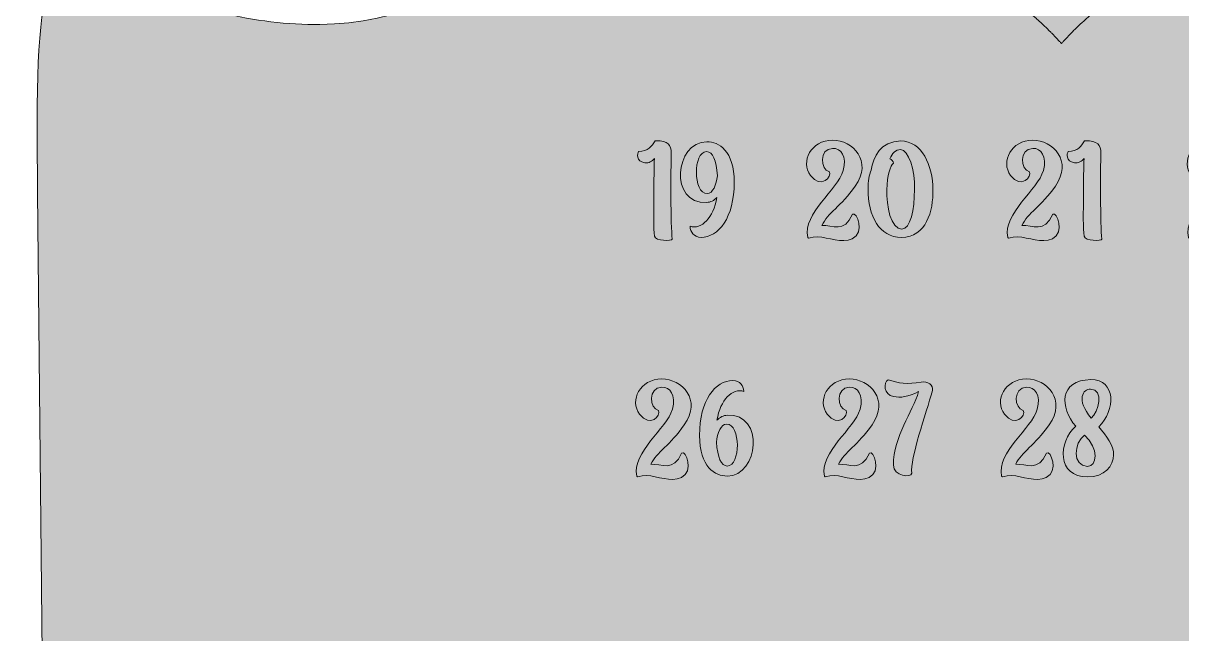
# Model space of a CAD drawing. Extents: x -301 to 968, y -992 to -13.
# Drawn here: x 207.6 to 672.5, y -747.4 to -502.5 of the extents above; entities that cross this region are included whole.
import ezdxf

# ---------------------------------------------------------------- set-up
doc = ezdxf.new("R2010")
doc.units = 0
doc.header["$MEASUREMENT"] = 0
doc.layers.add('Layer 1', color=7, linetype='Continuous', lineweight=0)

# ---------------------------------------------------------------- blocks, each defined once
blk = doc.blocks.new('Block_6')
at = {"layer": 'Layer 1', "true_color": 0x7c3800, "transparency": 33554687}
h = blk.add_hatch(color=36, dxfattribs=at)
h.dxf.hatch_style = 2
edge = h.paths.add_edge_path()
edge.add_spline(control_points=[(467.64, -554.4), (467.46, -561.51), (467.34, -583.33), (468.05, -589.08), (467.87, -589.85), (461.29, -589.91), (460.94, -587.89), (460.41, -584.93), (460.64, -578.29), (460.64, -571.17), (460.64, -565.66), (460.76, -560.26), (460.88, -556.71), (459.93, -557.89), (458.69, -558.72), (457.03, -558.43), (453.53, -557.95), (453.94, -554.63), (454.54, -553.98), (458.39, -553.74), (459.75, -552.02), (461.12, -549.59), (461.12, -549.59), (461.53, -549.59), (461.53, -549.59), (466.21, -549.53), (467.76, -551.49), (467.64, -554.4)], knot_values=[0, 0, 0, 0, 1, 1, 1, 2, 2, 2, 3, 3, 3, 4, 4, 4, 5, 5, 5, 6, 6, 6, 7, 7, 7, 8, 8, 8, 9, 9, 9, 9], degree=3, periodic=0)
h = blk.add_hatch(color=36, dxfattribs=at)
h.dxf.hatch_style = 2
edge = h.paths.add_edge_path()
edge.add_spline(control_points=[(486.14, -563.64), (485.72, -557.48), (484.24, -553.98), (481.81, -553.98), (476.29, -553.98), (476.35, -570.82), (482.04, -570.82), (484.36, -570.82), (485.72, -567.26), (486.14, -563.64)], knot_values=[0, 0, 0, 0, 1, 1, 1, 2, 2, 2, 3, 3, 3, 3], degree=3, periodic=0)
edge = h.paths.add_edge_path()
edge.add_spline(control_points=[(475.17, -583.92), (479.79, -585.4), (484.59, -580.48), (485.9, -572.42), (484.77, -573.6), (483.35, -574.31), (481.87, -574.37), (466.63, -575.2), (469.06, -550.01), (481.87, -550.01), (486.67, -550.01), (492.89, -553.51), (492.89, -566.31), (492.89, -580.48), (486.55, -588.37), (479.61, -588.37), (476.65, -588.25), (475.29, -586.23), (475.17, -583.92)], knot_values=[0, 0, 0, 0, 1, 1, 1, 2, 2, 2, 3, 3, 3, 4, 4, 4, 5, 5, 5, 6, 6, 6, 6], degree=3, periodic=0)
h = blk.add_hatch(color=36, dxfattribs=at)
h.dxf.hatch_style = 2
edge = h.paths.add_edge_path()
edge.add_spline(control_points=[(541.45, -567.85), (535.76, -575.98), (530.36, -578.7), (528.05, -583.56), (532.26, -583.44), (537.06, -586.82), (540.38, -579.12), (542.04, -577.81), (545.42, -586.59), (540.26, -588.9), (535.88, -590.91), (530.78, -588.37), (526.39, -588.13), (523.54, -588.13), (522.54, -589.14), (522.36, -588.37), (520.4, -578.58), (534.39, -569.51), (536.65, -561.57), (538.25, -555.88), (535.7, -552.56), (532.38, -552.68), (526.81, -552.91), (527.4, -561.27), (531.07, -562.04), (532.32, -563.94), (527.7, -569.22), (523.49, -563.53), (519.4, -557.95), (523.66, -549.42), (532.38, -549.42), (540.5, -549.42), (548.56, -557.72), (541.45, -567.85)], knot_values=[0, 0, 0, 0, 1, 1, 1, 2, 2, 2, 3, 3, 3, 4, 4, 4, 5, 5, 5, 6, 6, 6, 7, 7, 7, 8, 8, 8, 9, 9, 9, 10, 10, 10, 11, 11, 11, 11], degree=3, periodic=0)
h = blk.add_hatch(color=36, dxfattribs=at)
h.dxf.hatch_style = 2
edge = h.paths.add_edge_path()
edge.add_spline(control_points=[(555.32, -556.89), (556.03, -557.18), (556.63, -557.77), (556.8, -558.66), (555.5, -559.43), (554.31, -563.47), (554.08, -569.28), (553.9, -575.56), (555.68, -585.1), (560.18, -585.1), (563.62, -585.1), (565.1, -577.16), (565.28, -569.22), (565.4, -561.33), (562.85, -553.15), (559.59, -553.15), (557.69, -553.15), (556.27, -554.75), (555.32, -556.89)], knot_values=[0, 0, 0, 0, 1, 1, 1, 2, 2, 2, 3, 3, 3, 4, 4, 4, 5, 5, 5, 6, 6, 6, 6], degree=3, periodic=0)
edge = h.paths.add_edge_path()
edge.add_spline(control_points=[(572.63, -569.34), (572.75, -577.64), (569.97, -588.37), (560.01, -588.37), (550.99, -588.37), (546.61, -579.89), (546.61, -568.92), (546.61, -565.84), (547.02, -563.35), (547.85, -561.39), (548.62, -556.17), (551.53, -549.71), (559.71, -549.71), (568.25, -549.71), (572.51, -559.38), (572.63, -569.34)], knot_values=[0, 0, 0, 0, 1, 1, 1, 2, 2, 2, 3, 3, 3, 4, 4, 4, 5, 5, 5, 5], degree=3, periodic=0)
h = blk.add_hatch(color=36, dxfattribs=at)
h.dxf.hatch_style = 2
edge = h.paths.add_edge_path()
edge.add_spline(control_points=[(621.72, -567.85), (616.03, -575.98), (610.64, -578.7), (608.32, -583.56), (612.53, -583.44), (617.33, -586.82), (620.66, -579.12), (622.31, -577.81), (625.69, -586.59), (620.54, -588.9), (616.15, -590.91), (611.05, -588.37), (606.66, -588.13), (603.82, -588.13), (602.81, -589.14), (602.63, -588.37), (600.68, -578.58), (614.67, -569.51), (616.92, -561.57), (618.52, -555.88), (615.97, -552.56), (612.65, -552.68), (607.08, -552.91), (607.67, -561.27), (611.35, -562.04), (612.59, -563.94), (607.97, -569.22), (603.76, -563.53), (599.67, -557.95), (603.94, -549.42), (612.65, -549.42), (620.77, -549.42), (628.84, -557.72), (621.72, -567.85)], knot_values=[0, 0, 0, 0, 1, 1, 1, 2, 2, 2, 3, 3, 3, 4, 4, 4, 5, 5, 5, 6, 6, 6, 7, 7, 7, 8, 8, 8, 9, 9, 9, 10, 10, 10, 11, 11, 11, 11], degree=3, periodic=0)
h = blk.add_hatch(color=36, dxfattribs=at)
h.dxf.hatch_style = 2
edge = h.paths.add_edge_path()
edge.add_spline(control_points=[(639.98, -554.4), (639.8, -561.51), (639.69, -583.33), (640.4, -589.08), (640.22, -589.85), (633.64, -589.91), (633.28, -587.89), (632.75, -584.93), (632.99, -578.29), (632.99, -571.17), (632.99, -565.66), (633.11, -560.26), (633.22, -556.71), (632.28, -557.89), (631.03, -558.72), (629.37, -558.43), (625.87, -557.95), (626.29, -554.63), (626.88, -553.98), (630.73, -553.74), (632.1, -552.02), (633.46, -549.59), (633.46, -549.59), (633.88, -549.59), (633.88, -549.59), (638.56, -549.53), (640.1, -551.49), (639.98, -554.4)], knot_values=[0, 0, 0, 0, 1, 1, 1, 2, 2, 2, 3, 3, 3, 4, 4, 4, 5, 5, 5, 6, 6, 6, 7, 7, 7, 8, 8, 8, 9, 9, 9, 9], degree=3, periodic=0)
h = blk.add_hatch(color=36, dxfattribs=at)
h.dxf.hatch_style = 2
edge = h.paths.add_edge_path()
edge.add_spline(control_points=[(694.17, -567.85), (688.48, -575.98), (683.08, -578.7), (680.77, -583.56), (684.98, -583.44), (689.78, -586.82), (693.1, -579.12), (694.76, -577.81), (698.14, -586.59), (692.98, -588.9), (688.6, -590.91), (683.5, -588.37), (679.11, -588.13), (676.27, -588.13), (675.26, -589.14), (675.08, -588.37), (673.12, -578.58), (687.11, -569.51), (689.37, -561.57), (690.97, -555.88), (688.42, -552.56), (685.1, -552.68), (679.53, -552.91), (680.12, -561.27), (683.8, -562.04), (685.04, -563.94), (680.42, -569.22), (676.21, -563.53), (672.12, -557.95), (676.38, -549.42), (685.1, -549.42), (693.22, -549.42), (701.28, -557.72), (694.17, -567.85)], knot_values=[0, 0, 0, 0, 1, 1, 1, 2, 2, 2, 3, 3, 3, 4, 4, 4, 5, 5, 5, 6, 6, 6, 7, 7, 7, 8, 8, 8, 9, 9, 9, 10, 10, 10, 11, 11, 11, 11], degree=3, periodic=0)
at = {"layer": 'Layer 1'}
for points, knots in [([(467.64, -554.4), (467.46, -561.51), (467.34, -583.33), (468.05, -589.08), (467.87, -589.85), (461.29, -589.91), (460.94, -587.89), (460.41, -584.93), (460.64, -578.29), (460.64, -571.17), (460.64, -565.66), (460.76, -560.26), (460.88, -556.71), (459.93, -557.89), (458.69, -558.72), (457.03, -558.43), (453.53, -557.95), (453.94, -554.63), (454.54, -553.98), (458.39, -553.74), (459.75, -552.02), (461.12, -549.59), (461.12, -549.59), (461.53, -549.59), (461.53, -549.59), (466.21, -549.53), (467.76, -551.49), (467.64, -554.4)], [0, 0, 0, 0, 1, 1, 1, 2, 2, 2, 3, 3, 3, 4, 4, 4, 5, 5, 5, 6, 6, 6, 7, 7, 7, 8, 8, 8, 9, 9, 9, 9]), ([(475.17, -583.92), (479.79, -585.4), (484.59, -580.48), (485.9, -572.42), (484.77, -573.6), (483.35, -574.31), (481.87, -574.37), (466.63, -575.2), (469.06, -550.01), (481.87, -550.01), (486.67, -550.01), (492.89, -553.51), (492.89, -566.31), (492.89, -580.48), (486.55, -588.37), (479.61, -588.37), (476.65, -588.25), (475.29, -586.23), (475.17, -583.92)], [0, 0, 0, 0, 1, 1, 1, 2, 2, 2, 3, 3, 3, 4, 4, 4, 5, 5, 5, 6, 6, 6, 6]), ([(541.45, -567.85), (535.76, -575.98), (530.36, -578.7), (528.05, -583.56), (532.26, -583.44), (537.06, -586.82), (540.38, -579.12), (542.04, -577.81), (545.42, -586.59), (540.26, -588.9), (535.88, -590.91), (530.78, -588.37), (526.39, -588.13), (523.54, -588.13), (522.54, -589.14), (522.36, -588.37), (520.4, -578.58), (534.39, -569.51), (536.65, -561.57), (538.25, -555.88), (535.7, -552.56), (532.38, -552.68), (526.81, -552.91), (527.4, -561.27), (531.07, -562.04), (532.32, -563.94), (527.7, -569.22), (523.49, -563.53), (519.4, -557.95), (523.66, -549.42), (532.38, -549.42), (540.5, -549.42), (548.56, -557.72), (541.45, -567.85)], [0, 0, 0, 0, 1, 1, 1, 2, 2, 2, 3, 3, 3, 4, 4, 4, 5, 5, 5, 6, 6, 6, 7, 7, 7, 8, 8, 8, 9, 9, 9, 10, 10, 10, 11, 11, 11, 11]), ([(572.63, -569.34), (572.75, -577.64), (569.97, -588.37), (560.01, -588.37), (550.99, -588.37), (546.61, -579.89), (546.61, -568.92), (546.61, -565.84), (547.02, -563.35), (547.85, -561.39), (548.62, -556.17), (551.53, -549.71), (559.71, -549.71), (568.25, -549.71), (572.51, -559.38), (572.63, -569.34)], [0, 0, 0, 0, 1, 1, 1, 2, 2, 2, 3, 3, 3, 4, 4, 4, 5, 5, 5, 5]), ([(621.72, -567.85), (616.03, -575.98), (610.64, -578.7), (608.32, -583.56), (612.53, -583.44), (617.33, -586.82), (620.66, -579.12), (622.31, -577.81), (625.69, -586.59), (620.54, -588.9), (616.15, -590.91), (611.05, -588.37), (606.66, -588.13), (603.82, -588.13), (602.81, -589.14), (602.63, -588.37), (600.68, -578.58), (614.67, -569.51), (616.92, -561.57), (618.52, -555.88), (615.97, -552.56), (612.65, -552.68), (607.08, -552.91), (607.67, -561.27), (611.35, -562.04), (612.59, -563.94), (607.97, -569.22), (603.76, -563.53), (599.67, -557.95), (603.94, -549.42), (612.65, -549.42), (620.77, -549.42), (628.84, -557.72), (621.72, -567.85)], [0, 0, 0, 0, 1, 1, 1, 2, 2, 2, 3, 3, 3, 4, 4, 4, 5, 5, 5, 6, 6, 6, 7, 7, 7, 8, 8, 8, 9, 9, 9, 10, 10, 10, 11, 11, 11, 11]), ([(639.98, -554.4), (639.8, -561.51), (639.69, -583.33), (640.4, -589.08), (640.22, -589.85), (633.64, -589.91), (633.28, -587.89), (632.75, -584.93), (632.99, -578.29), (632.99, -571.17), (632.99, -565.66), (633.11, -560.26), (633.22, -556.71), (632.28, -557.89), (631.03, -558.72), (629.37, -558.43), (625.87, -557.95), (626.29, -554.63), (626.88, -553.98), (630.73, -553.74), (632.1, -552.02), (633.46, -549.59), (633.46, -549.59), (633.88, -549.59), (633.88, -549.59), (638.56, -549.53), (640.1, -551.49), (639.98, -554.4)], [0, 0, 0, 0, 1, 1, 1, 2, 2, 2, 3, 3, 3, 4, 4, 4, 5, 5, 5, 6, 6, 6, 7, 7, 7, 8, 8, 8, 9, 9, 9, 9]), ([(694.17, -567.85), (688.48, -575.98), (683.08, -578.7), (680.77, -583.56), (684.98, -583.44), (689.78, -586.82), (693.1, -579.12), (694.76, -577.81), (698.14, -586.59), (692.98, -588.9), (688.6, -590.91), (683.5, -588.37), (679.11, -588.13), (676.27, -588.13), (675.26, -589.14), (675.08, -588.37), (673.12, -578.58), (687.11, -569.51), (689.37, -561.57), (690.97, -555.88), (688.42, -552.56), (685.1, -552.68), (679.53, -552.91), (680.12, -561.27), (683.8, -562.04), (685.04, -563.94), (680.42, -569.22), (676.21, -563.53), (672.12, -557.95), (676.38, -549.42), (685.1, -549.42), (693.22, -549.42), (701.28, -557.72), (694.17, -567.85)], [0, 0, 0, 0, 1, 1, 1, 2, 2, 2, 3, 3, 3, 4, 4, 4, 5, 5, 5, 6, 6, 6, 7, 7, 7, 8, 8, 8, 9, 9, 9, 10, 10, 10, 11, 11, 11, 11]), ([(486.14, -563.64), (485.72, -557.48), (484.24, -553.98), (481.81, -553.98), (476.29, -553.98), (476.35, -570.82), (482.04, -570.82), (484.36, -570.82), (485.72, -567.26), (486.14, -563.64)], [0, 0, 0, 0, 1, 1, 1, 2, 2, 2, 3, 3, 3, 3]), ([(555.32, -556.89), (556.03, -557.18), (556.63, -557.77), (556.8, -558.66), (555.5, -559.43), (554.31, -563.47), (554.08, -569.28), (553.9, -575.56), (555.68, -585.1), (560.18, -585.1), (563.62, -585.1), (565.1, -577.16), (565.28, -569.22), (565.4, -561.33), (562.85, -553.15), (559.59, -553.15), (557.69, -553.15), (556.27, -554.75), (555.32, -556.89)], [0, 0, 0, 0, 1, 1, 1, 2, 2, 2, 3, 3, 3, 4, 4, 4, 5, 5, 5, 6, 6, 6, 6])]:
    blk.add_open_spline(points, degree=3, knots=knots, dxfattribs=at)
blk = doc.blocks.new('Block_7')
at = {"layer": 'Layer 1', "true_color": 0x7c3800, "transparency": 33554687}
h = blk.add_hatch(color=36, dxfattribs=at)
h.dxf.hatch_style = 2
edge = h.paths.add_edge_path()
edge.add_spline(control_points=[(472.87, -663.62), (467.18, -671.74), (461.79, -674.47), (459.48, -679.33), (463.69, -679.21), (468.49, -682.59), (471.81, -674.88), (473.47, -673.58), (476.85, -682.35), (471.69, -684.67), (467.3, -686.68), (462.2, -684.13), (457.82, -683.9), (454.97, -683.9), (453.96, -684.9), (453.78, -684.13), (451.83, -674.35), (465.82, -665.28), (468.07, -657.34), (469.67, -651.64), (467.12, -648.32), (463.8, -648.44), (458.23, -648.68), (458.82, -657.04), (462.5, -657.81), (463.74, -659.71), (459.12, -664.98), (454.91, -659.29), (450.82, -653.72), (455.09, -645.18), (463.8, -645.18), (471.93, -645.18), (479.99, -653.48), (472.87, -663.62)], knot_values=[0, 0, 0, 0, 1, 1, 1, 2, 2, 2, 3, 3, 3, 4, 4, 4, 5, 5, 5, 6, 6, 6, 7, 7, 7, 8, 8, 8, 9, 9, 9, 10, 10, 10, 11, 11, 11, 11], degree=3, periodic=0)
h = blk.add_hatch(color=36, dxfattribs=at)
h.dxf.hatch_style = 2
edge = h.paths.add_edge_path()
edge.add_spline(control_points=[(485.74, -670.5), (486.21, -676.6), (487.64, -680.1), (490.07, -680.1), (495.58, -680.1), (495.52, -663.26), (489.83, -663.26), (487.58, -663.26), (486.15, -666.82), (485.74, -670.5)], knot_values=[0, 0, 0, 0, 1, 1, 1, 2, 2, 2, 3, 3, 3, 3], degree=3, periodic=0)
edge = h.paths.add_edge_path()
edge.add_spline(control_points=[(496.77, -650.16), (492.14, -648.68), (487.28, -653.6), (485.98, -661.66), (487.1, -660.54), (488.53, -659.77), (490.07, -659.71), (505.24, -658.94), (502.87, -684.13), (490.07, -684.13), (485.21, -684.13), (478.98, -680.58), (478.98, -667.83), (478.98, -653.6), (485.32, -645.78), (492.32, -645.78), (495.28, -645.83), (496.59, -647.85), (496.77, -650.16)], knot_values=[0, 0, 0, 0, 1, 1, 1, 2, 2, 2, 3, 3, 3, 4, 4, 4, 5, 5, 5, 6, 6, 6, 6], degree=3, periodic=0)
h = blk.add_hatch(color=36, dxfattribs=at)
h.dxf.hatch_style = 2
edge = h.paths.add_edge_path()
edge.add_spline(control_points=[(548.17, -663.62), (542.48, -671.74), (537.08, -674.47), (534.77, -679.33), (538.98, -679.21), (543.78, -682.59), (547.1, -674.88), (548.76, -673.58), (552.14, -682.35), (546.98, -684.67), (542.59, -686.68), (537.5, -684.13), (533.11, -683.9), (530.26, -683.9), (529.26, -684.9), (529.08, -684.13), (527.12, -674.35), (541.11, -665.28), (543.37, -657.34), (544.97, -651.64), (542.42, -648.32), (539.1, -648.44), (533.52, -648.68), (534.12, -657.04), (537.79, -657.81), (539.04, -659.71), (534.41, -664.98), (530.2, -659.29), (526.11, -653.72), (530.38, -645.18), (539.1, -645.18), (547.22, -645.18), (555.28, -653.48), (548.17, -663.62)], knot_values=[0, 0, 0, 0, 1, 1, 1, 2, 2, 2, 3, 3, 3, 4, 4, 4, 5, 5, 5, 6, 6, 6, 7, 7, 7, 8, 8, 8, 9, 9, 9, 10, 10, 10, 11, 11, 11, 11], degree=3, periodic=0)
h = blk.add_hatch(color=36, dxfattribs=at)
h.dxf.hatch_style = 2
edge = h.paths.add_edge_path()
edge.add_spline(control_points=[(567.85, -646.43), (570.4, -645.95), (573.01, -647.55), (572.42, -649.81), (569.87, -659), (563.34, -677.26), (564.12, -683.01), (563.94, -684.84), (556.76, -684.25), (556.76, -679.75), (556.76, -668.13), (564.59, -658.52), (566.84, -650.16), (562.57, -652.53), (559.61, -652.71), (556.76, -652.24), (553.03, -651.64), (552.5, -646.43), (554.69, -645.48), (558.6, -646.84), (562.51, -647.49), (567.85, -646.43)], knot_values=[0, 0, 0, 0, 1, 1, 1, 2, 2, 2, 3, 3, 3, 4, 4, 4, 5, 5, 5, 6, 6, 6, 7, 7, 7, 7], degree=3, periodic=0)
h = blk.add_hatch(color=36, dxfattribs=at)
h.dxf.hatch_style = 2
edge = h.paths.add_edge_path()
edge.add_spline(control_points=[(619.25, -663.62), (613.56, -671.74), (608.16, -674.47), (605.85, -679.33), (610.06, -679.21), (614.86, -682.59), (618.18, -674.88), (619.84, -673.58), (623.22, -682.35), (618.07, -684.67), (613.68, -686.68), (608.58, -684.13), (604.19, -683.9), (601.35, -683.9), (600.34, -684.9), (600.16, -684.13), (598.2, -674.35), (612.2, -665.28), (614.45, -657.34), (616.05, -651.64), (613.5, -648.32), (610.18, -648.44), (604.61, -648.68), (605.2, -657.04), (608.88, -657.81), (610.12, -659.71), (605.5, -664.98), (601.29, -659.29), (597.2, -653.72), (601.47, -645.18), (610.18, -645.18), (618.3, -645.18), (626.37, -653.48), (619.25, -663.62)], knot_values=[0, 0, 0, 0, 1, 1, 1, 2, 2, 2, 3, 3, 3, 4, 4, 4, 5, 5, 5, 6, 6, 6, 7, 7, 7, 8, 8, 8, 9, 9, 9, 10, 10, 10, 11, 11, 11, 11], degree=3, periodic=0)
h = blk.add_hatch(color=36, dxfattribs=at)
h.dxf.hatch_style = 2
edge = h.paths.add_edge_path()
edge.add_spline(control_points=[(636.09, -660.95), (639.11, -658.52), (641.31, -649.21), (635.85, -649.21), (632.89, -649.21), (629.86, -653.3), (636.09, -660.95)], knot_values=[0, 0, 0, 0, 1, 1, 1, 2, 2, 2, 2], degree=3, periodic=0)
edge = h.paths.add_edge_path()
edge.add_spline(control_points=[(634.61, -680.22), (638.52, -680.22), (639.23, -673.16), (633.48, -667.65), (629.09, -670.67), (628.5, -680.22), (634.61, -680.22)], knot_values=[0, 0, 0, 0, 1, 1, 1, 2, 2, 2, 2], degree=3, periodic=0)
edge = h.paths.add_edge_path()
edge.add_spline(control_points=[(639.11, -664.33), (642.31, -668.01), (645.22, -671.98), (645.1, -675.6), (644.98, -680.04), (641.54, -684.49), (634.55, -684.49), (622.45, -684.49), (622.69, -670.38), (629.92, -664.15), (623.52, -656.62), (623.11, -645.66), (635.97, -645.42), (646.11, -645.24), (645.99, -657.87), (639.11, -664.33)], knot_values=[0, 0, 0, 0, 1, 1, 1, 2, 2, 2, 3, 3, 3, 4, 4, 4, 5, 5, 5, 5], degree=3, periodic=0)
at = {"layer": 'Layer 1'}
for points, knots in [([(472.87, -663.62), (467.18, -671.74), (461.79, -674.47), (459.48, -679.33), (463.69, -679.21), (468.49, -682.59), (471.81, -674.88), (473.47, -673.58), (476.85, -682.35), (471.69, -684.67), (467.3, -686.68), (462.2, -684.13), (457.82, -683.9), (454.97, -683.9), (453.96, -684.9), (453.78, -684.13), (451.83, -674.35), (465.82, -665.28), (468.07, -657.34), (469.67, -651.64), (467.12, -648.32), (463.8, -648.44), (458.23, -648.68), (458.82, -657.04), (462.5, -657.81), (463.74, -659.71), (459.12, -664.98), (454.91, -659.29), (450.82, -653.72), (455.09, -645.18), (463.8, -645.18), (471.93, -645.18), (479.99, -653.48), (472.87, -663.62)], [0, 0, 0, 0, 1, 1, 1, 2, 2, 2, 3, 3, 3, 4, 4, 4, 5, 5, 5, 6, 6, 6, 7, 7, 7, 8, 8, 8, 9, 9, 9, 10, 10, 10, 11, 11, 11, 11]), ([(496.77, -650.16), (492.14, -648.68), (487.28, -653.6), (485.98, -661.66), (487.1, -660.54), (488.53, -659.77), (490.07, -659.71), (505.24, -658.94), (502.87, -684.13), (490.07, -684.13), (485.21, -684.13), (478.98, -680.58), (478.98, -667.83), (478.98, -653.6), (485.32, -645.78), (492.32, -645.78), (495.28, -645.83), (496.59, -647.85), (496.77, -650.16)], [0, 0, 0, 0, 1, 1, 1, 2, 2, 2, 3, 3, 3, 4, 4, 4, 5, 5, 5, 6, 6, 6, 6]), ([(548.17, -663.62), (542.48, -671.74), (537.08, -674.47), (534.77, -679.33), (538.98, -679.21), (543.78, -682.59), (547.1, -674.88), (548.76, -673.58), (552.14, -682.35), (546.98, -684.67), (542.59, -686.68), (537.5, -684.13), (533.11, -683.9), (530.26, -683.9), (529.26, -684.9), (529.08, -684.13), (527.12, -674.35), (541.11, -665.28), (543.37, -657.34), (544.97, -651.64), (542.42, -648.32), (539.1, -648.44), (533.52, -648.68), (534.12, -657.04), (537.79, -657.81), (539.04, -659.71), (534.41, -664.98), (530.2, -659.29), (526.11, -653.72), (530.38, -645.18), (539.1, -645.18), (547.22, -645.18), (555.28, -653.48), (548.17, -663.62)], [0, 0, 0, 0, 1, 1, 1, 2, 2, 2, 3, 3, 3, 4, 4, 4, 5, 5, 5, 6, 6, 6, 7, 7, 7, 8, 8, 8, 9, 9, 9, 10, 10, 10, 11, 11, 11, 11]), ([(567.85, -646.43), (570.4, -645.95), (573.01, -647.55), (572.42, -649.81), (569.87, -659), (563.34, -677.26), (564.12, -683.01), (563.94, -684.84), (556.76, -684.25), (556.76, -679.75), (556.76, -668.13), (564.59, -658.52), (566.84, -650.16), (562.57, -652.53), (559.61, -652.71), (556.76, -652.24), (553.03, -651.64), (552.5, -646.43), (554.69, -645.48), (558.6, -646.84), (562.51, -647.49), (567.85, -646.43)], [0, 0, 0, 0, 1, 1, 1, 2, 2, 2, 3, 3, 3, 4, 4, 4, 5, 5, 5, 6, 6, 6, 7, 7, 7, 7]), ([(619.25, -663.62), (613.56, -671.74), (608.16, -674.47), (605.85, -679.33), (610.06, -679.21), (614.86, -682.59), (618.18, -674.88), (619.84, -673.58), (623.22, -682.35), (618.07, -684.67), (613.68, -686.68), (608.58, -684.13), (604.19, -683.9), (601.35, -683.9), (600.34, -684.9), (600.16, -684.13), (598.2, -674.35), (612.2, -665.28), (614.45, -657.34), (616.05, -651.64), (613.5, -648.32), (610.18, -648.44), (604.61, -648.68), (605.2, -657.04), (608.88, -657.81), (610.12, -659.71), (605.5, -664.98), (601.29, -659.29), (597.2, -653.72), (601.47, -645.18), (610.18, -645.18), (618.3, -645.18), (626.37, -653.48), (619.25, -663.62)], [0, 0, 0, 0, 1, 1, 1, 2, 2, 2, 3, 3, 3, 4, 4, 4, 5, 5, 5, 6, 6, 6, 7, 7, 7, 8, 8, 8, 9, 9, 9, 10, 10, 10, 11, 11, 11, 11]), ([(639.11, -664.33), (642.31, -668.01), (645.22, -671.98), (645.1, -675.6), (644.98, -680.04), (641.54, -684.49), (634.55, -684.49), (622.45, -684.49), (622.69, -670.38), (629.92, -664.15), (623.52, -656.62), (623.11, -645.66), (635.97, -645.42), (646.11, -645.24), (645.99, -657.87), (639.11, -664.33)], [0, 0, 0, 0, 1, 1, 1, 2, 2, 2, 3, 3, 3, 4, 4, 4, 5, 5, 5, 5]), ([(636.09, -660.95), (639.11, -658.52), (641.31, -649.21), (635.85, -649.21), (632.89, -649.21), (629.86, -653.3), (636.09, -660.95)], [0, 0, 0, 0, 1, 1, 1, 2, 2, 2, 2]), ([(485.74, -670.5), (486.21, -676.6), (487.64, -680.1), (490.07, -680.1), (495.58, -680.1), (495.52, -663.26), (489.83, -663.26), (487.58, -663.26), (486.15, -666.82), (485.74, -670.5)], [0, 0, 0, 0, 1, 1, 1, 2, 2, 2, 3, 3, 3, 3]), ([(634.61, -680.22), (638.52, -680.22), (639.23, -673.16), (633.48, -667.65), (629.09, -670.67), (628.5, -680.22), (634.61, -680.22)], [0, 0, 0, 0, 1, 1, 1, 2, 2, 2, 2])]:
    blk.add_open_spline(points, degree=3, knots=knots, dxfattribs=at)
blk = doc.blocks.new('Block_2')
at = {"layer": 'Layer 1'}
for name in ['Block_6', 'Block_7']:
    blk.add_blockref(name, (0, 0), dxfattribs=at)
blk = doc.blocks.new('Block_1')
at = {"layer": 'Layer 1', "true_color": 0x7c3800, "transparency": 33554687}
h = blk.add_hatch(color=36, dxfattribs=at)
h.dxf.hatch_style = 2
edge = h.paths.add_edge_path()
edge.add_spline(control_points=[(633.2, -477.32), (633.14, -471.4), (633.32, -466.24), (633.5, -459.78), (629.82, -464.23), (627.57, -474.95), (626.98, -479.64), (628.99, -478.57), (631.19, -477.98), (633.2, -477.32)], knot_values=[0, 0, 0, 0, 1, 1, 1, 2, 2, 2, 3, 3, 3, 3], degree=3, periodic=0)
edge = h.paths.add_edge_path()
edge.add_spline(control_points=[(642.57, -483.61), (641.92, -483.37), (641.2, -483.19), (640.43, -483.02), (640.55, -487.11), (640.67, -490.61), (640.91, -492.44), (640.73, -494.22), (633.91, -493.21), (633.56, -491.2), (633.38, -488.17), (633.32, -485.27), (633.26, -482.42), (629.94, -482.48), (625.97, -483.02), (622.23, -484.2), (619.27, -481.54), (627.27, -455.98), (633.73, -453.14), (633.73, -453.14), (634.15, -453.14), (634.15, -453.14), (638.83, -453.08), (640.61, -455.03), (640.49, -457.94), (640.37, -461.56), (640.31, -469.02), (640.37, -476.2), (644.7, -476.73), (644.82, -482.25), (642.57, -483.61)], knot_values=[0, 0, 0, 0, 1, 1, 1, 2, 2, 2, 3, 3, 3, 4, 4, 4, 5, 5, 5, 6, 6, 6, 7, 7, 7, 8, 8, 8, 9, 9, 9, 10, 10, 10, 10], degree=3, periodic=0)
edge = h.paths.add_edge_path()
edge.add_spline(control_points=[(611.15, -491.43), (610.61, -488.47), (610.85, -481.83), (610.85, -474.72), (610.85, -469.2), (610.97, -463.81), (611.09, -460.25), (610.14, -461.44), (608.89, -462.27), (607.23, -461.97), (603.73, -461.5), (604.15, -458.17), (604.75, -457.52), (608.6, -457.29), (609.96, -455.57), (611.32, -453.14), (611.32, -453.14), (611.74, -453.14), (611.74, -453.14), (616.42, -453.08), (617.96, -455.03), (617.84, -457.94), (617.67, -465.05), (617.55, -486.87), (618.26, -492.62), (618.08, -493.39), (611.5, -493.45), (611.15, -491.43)], knot_values=[0, 0, 0, 0, 1, 1, 1, 2, 2, 2, 3, 3, 3, 4, 4, 4, 5, 5, 5, 6, 6, 6, 7, 7, 7, 8, 8, 8, 9, 9, 9, 9], degree=3, periodic=0)
edge = h.paths.add_edge_path()
edge.add_spline(control_points=[(664.84, -463.54), (664.84, -463.33), (664.83, -463.13), (664.81, -462.92), (664.55, -458.29), (662.88, -453.74), (660.15, -450.04), (659.03, -448.52), (657.73, -447.14), (656.28, -445.96), (655.3, -445.15), (654.24, -444.45), (653.13, -443.84), (652.09, -443.28), (651.08, -442.83), (650.09, -442.46), (650.09, -442.46), (650.09, -442.46), (650.09, -442.46), (647.92, -441.66), (645.88, -441.31), (643.96, -441.31), (637.7, -441.31), (632.8, -445.02), (629.44, -448.79), (629.14, -449.13), (628.85, -449.48), (628.57, -449.82), (626.06, -452.87), (624.58, -455.74), (624.22, -456.47), (624.22, -456.47), (624.22, -456.48), (624.22, -456.48), (624.22, -456.48), (624.17, -456.57), (624.17, -456.57), (624.15, -456.52), (624.12, -456.46), (624.08, -456.39), (623.78, -455.81), (623.04, -454.4), (621.87, -452.66), (621.46, -452.05), (620.99, -451.39), (620.47, -450.72), (618.11, -447.65), (614.66, -444.2), (610.23, -442.47), (609.7, -442.26), (609.16, -442.08), (608.61, -441.93), (607.29, -441.57), (605.88, -441.36), (604.41, -441.36), (601.62, -441.36), (598.56, -442.1), (595.24, -443.89), (593.58, -444.79), (592.05, -445.92), (590.69, -447.24), (590.33, -447.59), (589.98, -447.95), (589.65, -448.32), (588.78, -449.28), (587.99, -450.32), (587.3, -451.42), (586.9, -452.04), (586.54, -452.68), (586.2, -453.33), (584.68, -456.29), (583.75, -459.58), (583.55, -462.92), (583.53, -463.13), (583.52, -463.33), (583.52, -463.54), (583.51, -463.66), (583.51, -463.78), (583.51, -463.9), (583.51, -463.9), (583.51, -463.91), (583.51, -463.91), (583.5, -464.23), (583.5, -464.55), (583.51, -464.87), (583.52, -465.24), (583.54, -465.62), (583.57, -465.99), (583.57, -466.01), (583.57, -466.02), (583.58, -466.03), (583.64, -466.91), (583.77, -467.78), (583.94, -468.65), (584.05, -469.14), (584.16, -469.63), (584.29, -470.1), (584.4, -470.48), (584.51, -470.85), (584.64, -471.22), (584.94, -472.11), (585.29, -472.96), (585.7, -473.8), (585.97, -474.36), (586.27, -474.9), (586.58, -475.44), (586.86, -475.91), (587.16, -476.39), (587.48, -476.85), (587.71, -477.18), (587.94, -477.5), (588.17, -477.82), (588.5, -478.26), (588.85, -478.69), (589.2, -479.12), (589.57, -479.56), (589.95, -480), (590.35, -480.43), (590.39, -480.49), (590.44, -480.54), (590.49, -480.59), (590.82, -480.95), (591.16, -481.3), (591.51, -481.66), (591.97, -482.12), (592.44, -482.59), (592.93, -483.05), (592.98, -483.1), (593.04, -483.15), (593.09, -483.2), (593.75, -483.81), (594.42, -484.42), (595.13, -485.03), (595.47, -485.33), (595.81, -485.62), (596.16, -485.92), (597.06, -486.68), (597.99, -487.44), (598.96, -488.22), (599.26, -488.47), (599.57, -488.71), (599.88, -488.96), (600.82, -489.71), (601.8, -490.48), (602.79, -491.27), (603.16, -491.56), (603.53, -491.86), (603.91, -492.15), (605.5, -493.41), (607.14, -494.72), (608.82, -496.1), (609.08, -496.31), (609.33, -496.52), (609.58, -496.74), (609.73, -496.86), (609.88, -496.98), (610.03, -497.11), (610.38, -497.4), (610.73, -497.69), (611.08, -497.99), (611.37, -498.24), (611.67, -498.49), (611.96, -498.74), (612.08, -498.85), (612.2, -498.95), (612.33, -499.05), (612.76, -499.43), (613.19, -499.81), (613.63, -500.19), (613.75, -500.3), (613.86, -500.4), (613.98, -500.51), (614.21, -500.72), (614.45, -500.93), (614.69, -501.14), (614.92, -501.34), (615.14, -501.54), (615.36, -501.75), (615.49, -501.87), (615.61, -501.98), (615.74, -502.1), (615.94, -502.28), (616.14, -502.47), (616.34, -502.65), (617.36, -503.6), (618.39, -504.59), (619.42, -505.61), (619.71, -505.9), (620.01, -506.2), (620.3, -506.5), (620.64, -506.83), (620.97, -507.18), (621.3, -507.52), (621.65, -507.89), (622.01, -508.26), (622.36, -508.64), (622.72, -509.02), (623.09, -509.41), (623.45, -509.81), (623.69, -510.07), (623.93, -510.33), (624.16, -510.6), (624.16, -510.6), (624.18, -510.57), (624.18, -510.57), (624.18, -510.57), (624.31, -510.44), (624.31, -510.44), (624.56, -510.15), (624.82, -509.87), (625.07, -509.59), (625.97, -508.62), (626.86, -507.67), (627.75, -506.77), (628.19, -506.32), (628.63, -505.87), (629.07, -505.44), (629.86, -504.65), (630.65, -503.89), (631.44, -503.15), (631.8, -502.81), (632.16, -502.48), (632.51, -502.15), (633.29, -501.43), (634.07, -500.74), (634.83, -500.06), (635.01, -499.91), (635.18, -499.76), (635.34, -499.61), (635.77, -499.24), (636.21, -498.86), (636.63, -498.5), (636.75, -498.39), (636.87, -498.29), (636.99, -498.19), (637.05, -498.14), (637.11, -498.09), (637.18, -498.03), (637.3, -497.92), (637.43, -497.82), (637.55, -497.71), (638.03, -497.31), (638.49, -496.92), (638.96, -496.53), (639.1, -496.42), (639.24, -496.3), (639.38, -496.19), (640.57, -495.21), (641.73, -494.28), (642.87, -493.36), (643.19, -493.11), (643.5, -492.86), (643.82, -492.61), (644.78, -491.85), (645.72, -491.1), (646.64, -490.37), (646.97, -490.12), (647.29, -489.86), (647.61, -489.6), (648.47, -488.93), (649.29, -488.26), (650.1, -487.61), (650.41, -487.36), (650.72, -487.1), (651.03, -486.85), (651.42, -486.53), (651.8, -486.2), (652.19, -485.88), (653.18, -485.05), (654.12, -484.21), (655.02, -483.39), (655.14, -483.27), (655.26, -483.16), (655.38, -483.05), (656.06, -482.41), (656.71, -481.76), (657.33, -481.12), (657.5, -480.94), (657.67, -480.77), (657.83, -480.59), (658.19, -480.2), (658.53, -479.82), (658.86, -479.43), (659.3, -478.92), (659.72, -478.4), (660.11, -477.88), (660.32, -477.6), (660.53, -477.31), (660.73, -477.02), (660.96, -476.69), (661.18, -476.36), (661.39, -476.03), (662.01, -475.05), (662.55, -474.04), (663.01, -473), (663.17, -472.64), (663.32, -472.29), (663.45, -471.93), (663.81, -470.99), (664.11, -470.01), (664.34, -468.98), (664.37, -468.86), (664.39, -468.73), (664.42, -468.61), (664.47, -468.34), (664.52, -468.08), (664.56, -467.82), (664.67, -467.21), (664.74, -466.6), (664.79, -465.99), (664.84, -465.29), (664.86, -464.59), (664.85, -463.88), (664.85, -463.88), (664.85, -463.87), (664.85, -463.87), (664.85, -463.76), (664.85, -463.64), (664.84, -463.54)], knot_values=[0, 0, 0, 0, 1, 1, 1, 2, 2, 2, 3, 3, 3, 4, 4, 4, 5, 5, 5, 6, 6, 6, 7, 7, 7, 8, 8, 8, 9, 9, 9, 10, 10, 10, 11, 11, 11, 12, 12, 12, 13, 13, 13, 14, 14, 14, 15, 15, 15, 16, 16, 16, 17, 17, 17, 18, 18, 18, 19, 19, 19, 20, 20, 20, 21, 21, 21, 22, 22, 22, 23, 23, 23, 24, 24, 24, 25, 25, 25, 26, 26, 26, 27, 27, 27, 28, 28, 28, 29, 29, 29, 30, 30, 30, 31, 31, 31, 32, 32, 32, 33, 33, 33, 34, 34, 34, 35, 35, 35, 36, 36, 36, 37, 37, 37, 38, 38, 38, 39, 39, 39, 40, 40, 40, 41, 41, 41, 42, 42, 42, 43, 43, 43, 44, 44, 44, 45, 45, 45, 46, 46, 46, 47, 47, 47, 48, 48, 48, 49, 49, 49, 50, 50, 50, 51, 51, 51, 52, 52, 52, 53, 53, 53, 54, 54, 54, 55, 55, 55, 56, 56, 56, 57, 57, 57, 58, 58, 58, 59, 59, 59, 60, 60, 60, 61, 61, 61, 62, 62, 62, 63, 63, 63, 64, 64, 64, 65, 65, 65, 66, 66, 66, 67, 67, 67, 68, 68, 68, 69, 69, 69, 70, 70, 70, 71, 71, 71, 72, 72, 72, 73, 73, 73, 74, 74, 74, 75, 75, 75, 76, 76, 76, 77, 77, 77, 78, 78, 78, 79, 79, 79, 80, 80, 80, 81, 81, 81, 82, 82, 82, 83, 83, 83, 84, 84, 84, 85, 85, 85, 86, 86, 86, 87, 87, 87, 88, 88, 88, 89, 89, 89, 90, 90, 90, 91, 91, 91, 92, 92, 92, 93, 93, 93, 94, 94, 94, 95, 95, 95, 96, 96, 96, 97, 97, 97, 98, 98, 98, 99, 99, 99, 100, 100, 100, 101, 101, 101, 102, 102, 102, 103, 103, 103, 104, 104, 104, 105, 105, 105, 106, 106, 106, 106], degree=3, periodic=0)
at = {"layer": 'Layer 1'}
blk.add_open_spline([(664.84, -463.54), (664.84, -463.33), (664.83, -463.13), (664.81, -462.92), (664.55, -458.29), (662.88, -453.74), (660.15, -450.04), (659.03, -448.52), (657.73, -447.14), (656.28, -445.96), (655.3, -445.15), (654.24, -444.45), (653.13, -443.84), (652.09, -443.28), (651.08, -442.83), (650.09, -442.46), (650.09, -442.46), (650.09, -442.46), (650.09, -442.46), (647.92, -441.66), (645.88, -441.31), (643.96, -441.31), (637.7, -441.31), (632.8, -445.02), (629.44, -448.79), (629.14, -449.13), (628.85, -449.48), (628.57, -449.82), (626.06, -452.87), (624.58, -455.74), (624.22, -456.47), (624.22, -456.47), (624.22, -456.48), (624.22, -456.48), (624.22, -456.48), (624.17, -456.57), (624.17, -456.57), (624.15, -456.52), (624.12, -456.46), (624.08, -456.39), (623.78, -455.81), (623.04, -454.4), (621.87, -452.66), (621.46, -452.05), (620.99, -451.39), (620.47, -450.72), (618.11, -447.65), (614.66, -444.2), (610.23, -442.47), (609.7, -442.26), (609.16, -442.08), (608.61, -441.93), (607.29, -441.57), (605.88, -441.36), (604.41, -441.36), (601.62, -441.36), (598.56, -442.1), (595.24, -443.89), (593.58, -444.79), (592.05, -445.92), (590.69, -447.24), (590.33, -447.59), (589.98, -447.95), (589.65, -448.32), (588.78, -449.28), (587.99, -450.32), (587.3, -451.42), (586.9, -452.04), (586.54, -452.68), (586.2, -453.33), (584.68, -456.29), (583.75, -459.58), (583.55, -462.92), (583.53, -463.13), (583.52, -463.33), (583.52, -463.54), (583.51, -463.66), (583.51, -463.78), (583.51, -463.9), (583.51, -463.9), (583.51, -463.91), (583.51, -463.91), (583.5, -464.23), (583.5, -464.55), (583.51, -464.87), (583.52, -465.24), (583.54, -465.62), (583.57, -465.99), (583.57, -466.01), (583.57, -466.02), (583.58, -466.03), (583.64, -466.91), (583.77, -467.78), (583.94, -468.65), (584.05, -469.14), (584.16, -469.63), (584.29, -470.1), (584.4, -470.48), (584.51, -470.85), (584.64, -471.22), (584.94, -472.11), (585.29, -472.96), (585.7, -473.8), (585.97, -474.36), (586.27, -474.9), (586.58, -475.44), (586.86, -475.91), (587.16, -476.39), (587.48, -476.85), (587.71, -477.18), (587.94, -477.5), (588.17, -477.82), (588.5, -478.26), (588.85, -478.69), (589.2, -479.12), (589.57, -479.56), (589.95, -480), (590.35, -480.43), (590.39, -480.49), (590.44, -480.54), (590.49, -480.59), (590.82, -480.95), (591.16, -481.3), (591.51, -481.66), (591.97, -482.12), (592.44, -482.59), (592.93, -483.05), (592.98, -483.1), (593.04, -483.15), (593.09, -483.2), (593.75, -483.81), (594.42, -484.42), (595.13, -485.03), (595.47, -485.33), (595.81, -485.62), (596.16, -485.92), (597.06, -486.68), (597.99, -487.44), (598.96, -488.22), (599.26, -488.47), (599.57, -488.71), (599.88, -488.96), (600.82, -489.71), (601.8, -490.48), (602.79, -491.27), (603.16, -491.56), (603.53, -491.86), (603.91, -492.15), (605.5, -493.41), (607.14, -494.72), (608.82, -496.1), (609.08, -496.31), (609.33, -496.52), (609.58, -496.74), (609.73, -496.86), (609.88, -496.98), (610.03, -497.11), (610.38, -497.4), (610.73, -497.69), (611.08, -497.99), (611.37, -498.24), (611.67, -498.49), (611.96, -498.74), (612.08, -498.85), (612.2, -498.95), (612.33, -499.05), (612.76, -499.43), (613.19, -499.81), (613.63, -500.19), (613.75, -500.3), (613.86, -500.4), (613.98, -500.51), (614.21, -500.72), (614.45, -500.93), (614.69, -501.14), (614.92, -501.34), (615.14, -501.54), (615.36, -501.75), (615.49, -501.87), (615.61, -501.98), (615.74, -502.1), (615.94, -502.28), (616.14, -502.47), (616.34, -502.65), (617.36, -503.6), (618.39, -504.59), (619.42, -505.61), (619.71, -505.9), (620.01, -506.2), (620.3, -506.5), (620.64, -506.83), (620.97, -507.18), (621.3, -507.52), (621.65, -507.89), (622.01, -508.26), (622.36, -508.64), (622.72, -509.02), (623.09, -509.41), (623.45, -509.81), (623.69, -510.07), (623.93, -510.33), (624.16, -510.6), (624.16, -510.6), (624.18, -510.57), (624.18, -510.57), (624.18, -510.57), (624.31, -510.44), (624.31, -510.44), (624.56, -510.15), (624.82, -509.87), (625.07, -509.59), (625.97, -508.62), (626.86, -507.67), (627.75, -506.77), (628.19, -506.32), (628.63, -505.87), (629.07, -505.44), (629.86, -504.65), (630.65, -503.89), (631.44, -503.15), (631.8, -502.81), (632.16, -502.48), (632.51, -502.15), (633.29, -501.43), (634.07, -500.74), (634.83, -500.06), (635.01, -499.91), (635.18, -499.76), (635.34, -499.61), (635.77, -499.24), (636.21, -498.86), (636.63, -498.5), (636.75, -498.39), (636.87, -498.29), (636.99, -498.19), (637.05, -498.14), (637.11, -498.09), (637.18, -498.03), (637.3, -497.92), (637.43, -497.82), (637.55, -497.71), (638.03, -497.31), (638.49, -496.92), (638.96, -496.53), (639.1, -496.42), (639.24, -496.3), (639.38, -496.19), (640.57, -495.21), (641.73, -494.28), (642.87, -493.36), (643.19, -493.11), (643.5, -492.86), (643.82, -492.61), (644.78, -491.85), (645.72, -491.1), (646.64, -490.37), (646.97, -490.12), (647.29, -489.86), (647.61, -489.6), (648.47, -488.93), (649.29, -488.26), (650.1, -487.61), (650.41, -487.36), (650.72, -487.1), (651.03, -486.85), (651.42, -486.53), (651.8, -486.2), (652.19, -485.88), (653.18, -485.05), (654.12, -484.21), (655.02, -483.39), (655.14, -483.27), (655.26, -483.16), (655.38, -483.05), (656.06, -482.41), (656.71, -481.76), (657.33, -481.12), (657.5, -480.94), (657.67, -480.77), (657.83, -480.59), (658.19, -480.2), (658.53, -479.82), (658.86, -479.43), (659.3, -478.92), (659.72, -478.4), (660.11, -477.88), (660.32, -477.6), (660.53, -477.31), (660.73, -477.02), (660.96, -476.69), (661.18, -476.36), (661.39, -476.03), (662.01, -475.05), (662.55, -474.04), (663.01, -473), (663.17, -472.64), (663.32, -472.29), (663.45, -471.93), (663.81, -470.99), (664.11, -470.01), (664.34, -468.98), (664.37, -468.86), (664.39, -468.73), (664.42, -468.61), (664.47, -468.34), (664.52, -468.08), (664.56, -467.82), (664.67, -467.21), (664.74, -466.6), (664.79, -465.99), (664.84, -465.29), (664.86, -464.59), (664.85, -463.88), (664.85, -463.88), (664.85, -463.87), (664.85, -463.87), (664.85, -463.76), (664.85, -463.64), (664.84, -463.54)], degree=3, knots=[0, 0, 0, 0, 1, 1, 1, 2, 2, 2, 3, 3, 3, 4, 4, 4, 5, 5, 5, 6, 6, 6, 7, 7, 7, 8, 8, 8, 9, 9, 9, 10, 10, 10, 11, 11, 11, 12, 12, 12, 13, 13, 13, 14, 14, 14, 15, 15, 15, 16, 16, 16, 17, 17, 17, 18, 18, 18, 19, 19, 19, 20, 20, 20, 21, 21, 21, 22, 22, 22, 23, 23, 23, 24, 24, 24, 25, 25, 25, 26, 26, 26, 27, 27, 27, 28, 28, 28, 29, 29, 29, 30, 30, 30, 31, 31, 31, 32, 32, 32, 33, 33, 33, 34, 34, 34, 35, 35, 35, 36, 36, 36, 37, 37, 37, 38, 38, 38, 39, 39, 39, 40, 40, 40, 41, 41, 41, 42, 42, 42, 43, 43, 43, 44, 44, 44, 45, 45, 45, 46, 46, 46, 47, 47, 47, 48, 48, 48, 49, 49, 49, 50, 50, 50, 51, 51, 51, 52, 52, 52, 53, 53, 53, 54, 54, 54, 55, 55, 55, 56, 56, 56, 57, 57, 57, 58, 58, 58, 59, 59, 59, 60, 60, 60, 61, 61, 61, 62, 62, 62, 63, 63, 63, 64, 64, 64, 65, 65, 65, 66, 66, 66, 67, 67, 67, 68, 68, 68, 69, 69, 69, 70, 70, 70, 71, 71, 71, 72, 72, 72, 73, 73, 73, 74, 74, 74, 75, 75, 75, 76, 76, 76, 77, 77, 77, 78, 78, 78, 79, 79, 79, 80, 80, 80, 81, 81, 81, 82, 82, 82, 83, 83, 83, 84, 84, 84, 85, 85, 85, 86, 86, 86, 87, 87, 87, 88, 88, 88, 89, 89, 89, 90, 90, 90, 91, 91, 91, 92, 92, 92, 93, 93, 93, 94, 94, 94, 95, 95, 95, 96, 96, 96, 97, 97, 97, 98, 98, 98, 99, 99, 99, 100, 100, 100, 101, 101, 101, 102, 102, 102, 103, 103, 103, 104, 104, 104, 105, 105, 105, 106, 106, 106, 106], dxfattribs=at)
blk.add_blockref('Block_2', (0, 0), dxfattribs=at)
blk = doc.blocks.new('Block_0')
at = {"layer": 'Layer 1', "true_color": 0xffe3b6, "transparency": 33554687}
h = blk.add_hatch(color=254, dxfattribs=at)
h.dxf.hatch_style = 2
edge = h.paths.add_edge_path()
edge.add_spline(control_points=[(243.19, -66.21), (235.35, -66.21), (229.55, -59.8), (229.21, -52.23), (228.87, -44.68), (235.88, -38.25), (243.19, -38.25), (251.03, -38.25), (256.83, -44.65), (257.17, -52.23), (257.51, -59.78), (250.5, -66.21), (243.19, -66.21)], knot_values=[0, 0, 0, 0, 1, 1, 1, 2, 2, 2, 3, 3, 3, 4, 4, 4, 4], degree=3, periodic=0)
edge = h.paths.add_edge_path()
edge.add_spline(control_points=[(207.64, -12.59), (207.64, -12.59), (209.69, -211.19), (209.69, -211.19), (210.55, -294.7), (212.59, -321), (249.28, -297.44), (270.77, -283.63), (298.46, -276.44), (324.35, -276.17), (387.3, -275.53), (438.86, -325.79), (439.5, -388.41), (440.15, -451.04), (389.64, -502.34), (326.69, -502.98), (300.8, -503.25), (272.98, -496.63), (251.2, -483.27), (214.03, -460.46), (212.54, -486.79), (213.4, -570.3), (213.4, -570.3), (215.45, -768.76), (215.45, -768.76), (215.45, -768.76), (414.9, -766.72), (414.9, -766.72), (498.86, -765.86), (525.32, -767.36), (502.4, -804.35), (488.97, -826.01), (482.31, -853.69), (482.57, -879.45), (483.21, -942.08), (534.79, -992.33), (597.73, -991.7), (660.67, -991.04), (711.18, -939.76), (710.54, -877.12), (710.27, -851.37), (703.03, -823.82), (689.16, -802.43), (665.48, -765.92), (691.91, -763.9), (775.85, -763.04), (775.85, -763.04), (790.42, -762.88), (790.42, -762.88), (790.42, -762.88), (967.76, -760.99), (967.76, -760.99), (967.76, -760.99), (967.76, -12.59), (967.76, -12.59), (967.76, -12.59), (207.64, -12.59), (207.64, -12.59)], knot_values=[0, 0, 0, 0, 1, 1, 1, 2, 2, 2, 3, 3, 3, 4, 4, 4, 5, 5, 5, 6, 6, 6, 7, 7, 7, 8, 8, 8, 9, 9, 9, 10, 10, 10, 11, 11, 11, 12, 12, 12, 13, 13, 13, 14, 14, 14, 15, 15, 15, 16, 16, 16, 17, 17, 17, 18, 18, 18, 19, 19, 19, 19], degree=3, periodic=0)
at = {"layer": 'Layer 1'}
blk.add_open_spline([(207.64, -12.59), (207.64, -12.59), (209.69, -211.19), (209.69, -211.19), (210.55, -294.7), (212.59, -321), (249.28, -297.44), (270.77, -283.63), (298.46, -276.44), (324.35, -276.17), (387.3, -275.53), (438.86, -325.79), (439.5, -388.41), (440.15, -451.04), (389.64, -502.34), (326.69, -502.98), (300.8, -503.25), (272.98, -496.63), (251.2, -483.27), (214.03, -460.46), (212.54, -486.79), (213.4, -570.3), (213.4, -570.3), (215.45, -768.76), (215.45, -768.76), (215.45, -768.76), (414.9, -766.72), (414.9, -766.72), (498.86, -765.86), (525.32, -767.36), (502.4, -804.35), (488.97, -826.01), (482.31, -853.69), (482.57, -879.45), (483.21, -942.08), (534.79, -992.33), (597.73, -991.7), (660.67, -991.04), (711.18, -939.76), (710.54, -877.12), (710.27, -851.37), (703.03, -823.82), (689.16, -802.43), (665.48, -765.92), (691.91, -763.9), (775.85, -763.04), (775.85, -763.04), (790.42, -762.88), (790.42, -762.88), (790.42, -762.88), (967.76, -760.99), (967.76, -760.99), (967.76, -760.99), (967.76, -12.59), (967.76, -12.59), (967.76, -12.59), (207.64, -12.59), (207.64, -12.59)], degree=3, knots=[0, 0, 0, 0, 1, 1, 1, 2, 2, 2, 3, 3, 3, 4, 4, 4, 5, 5, 5, 6, 6, 6, 7, 7, 7, 8, 8, 8, 9, 9, 9, 10, 10, 10, 11, 11, 11, 12, 12, 12, 13, 13, 13, 14, 14, 14, 15, 15, 15, 16, 16, 16, 17, 17, 17, 18, 18, 18, 19, 19, 19, 19], dxfattribs=at)
blk.add_blockref('Block_1', (0, 0), dxfattribs=at)

msp = doc.modelspace()

# ---------------------------------------------------------------- block references
at = {"layer": 'Layer 1'}
msp.add_blockref('Block_0', (0, 0), dxfattribs=at)

doc.saveas('drawing.dxf')
